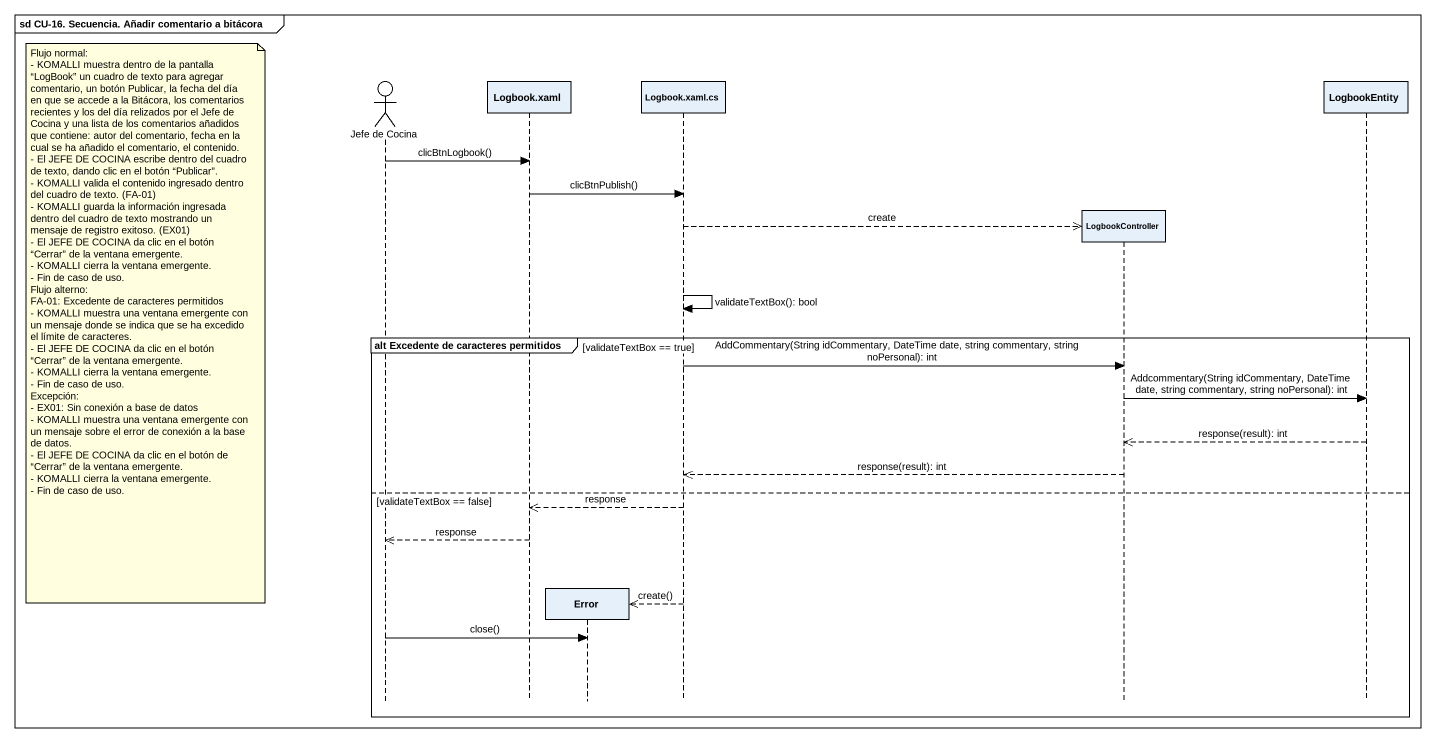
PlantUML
@startuml
mainframe sd CU-16. Secuencia. Añadir comentario a bitácora
hide footbox
actor "Jefe de Cocina" as Jefe_de_Cocina
participant "Logbook.xaml" as Logbook_xaml
participant Error
participant "Logbook.xaml.cs" as Logbook_xaml_cs
participant LogbookController
participant LogbookEntity

Jefe_de_Cocina -> Logbook_xaml : clicBtnLogbook()
Logbook_xaml -> Logbook_xaml_cs : clicBtnPublish()
Logbook_xaml_cs -->> LogbookController ** : create
Logbook_xaml_cs -> Logbook_xaml_cs : validateTextBox(): bool
note left of Jefe_de_Cocina
  Flujo normal:
  - KOMALLI muestra dentro de la pantalla “LogBook” un cuadro de texto para agregar comentario, un botón Publicar, la fecha del día en que se accede a la Bitácora, los comentarios recientes y los del día relizados por el Jefe de Cocina y una lista de los comentarios añadidos que contiene: autor del comentario, fecha en la cual se ha añadido el comentario, el contenido.
  - El JEFE DE COCINA escribe dentro del cuadro de texto, dando clic en el botón “Publicar”.
  - KOMALLI valida el contenido ingresado dentro del cuadro de texto. (FA-01)
  - KOMALLI guarda la información ingresada dentro del cuadro de texto mostrando un mensaje de registro exitoso. (EX01)
  - El JEFE DE COCINA da clic en el botón “Cerrar” de la ventana emergente.
  - KOMALLI cierra la ventana emergente.
  - Fin de caso de uso.
  Flujo alterno:
  FA-01: Excedente de caracteres permitidos
  - KOMALLI muestra una ventana emergente con un mensaje donde se indica que se ha excedido el límite de caracteres.
  - El JEFE DE COCINA da clic en el botón “Cerrar” de la ventana emergente.
  - KOMALLI cierra la ventana emergente.
  - Fin de caso de uso.
  Excepción:
  - EX01: Sin conexión a base de datos
  - KOMALLI muestra una ventana emergente con un mensaje sobre el error de conexión a la base de datos.
  - El JEFE DE COCINA da clic en el botón de “Cerrar” de la ventana emergente.
  - KOMALLI cierra la ventana emergente.
  - Fin de caso de uso.
end note
group alt Excedente de caracteres permitidos [validateTextBox == true]
  Logbook_xaml_cs -> LogbookController : AddCommentary(String idCommentary, DateTime date, string commentary, string noPersonal): int
  LogbookController -> LogbookEntity : Addcommentary(String idCommentary, DateTime date, string commentary, string noPersonal): int
  LogbookEntity -->> LogbookController : response(result): int
  LogbookController -->> Logbook_xaml_cs : response(result): int
else validateTextBox == false
  Logbook_xaml_cs -->> Logbook_xaml : response
  Logbook_xaml -->> Jefe_de_Cocina : response
  Logbook_xaml_cs -->> Error ** : create()
  Jefe_de_Cocina -> Error : close()
end
@enduml
